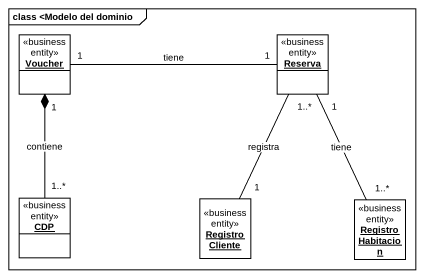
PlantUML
@startuml
mainframe class <Modelo del dominio
hide circle
hide empty members
object Voucher <<business entity>>
object Reserva <<business entity>>
object CDP <<business entity>>
object RegistroCliente <<business entity>>
object RegistroHabitacion <<business entity>>
Voucher "1" -right- "1" Reserva : tiene
Reserva "1..*" -- "1" RegistroCliente : registra
CDP "1..*" -up-* "1" Voucher : contiene
RegistroHabitacion "1..*" -up- "1" Reserva : tiene
@enduml
